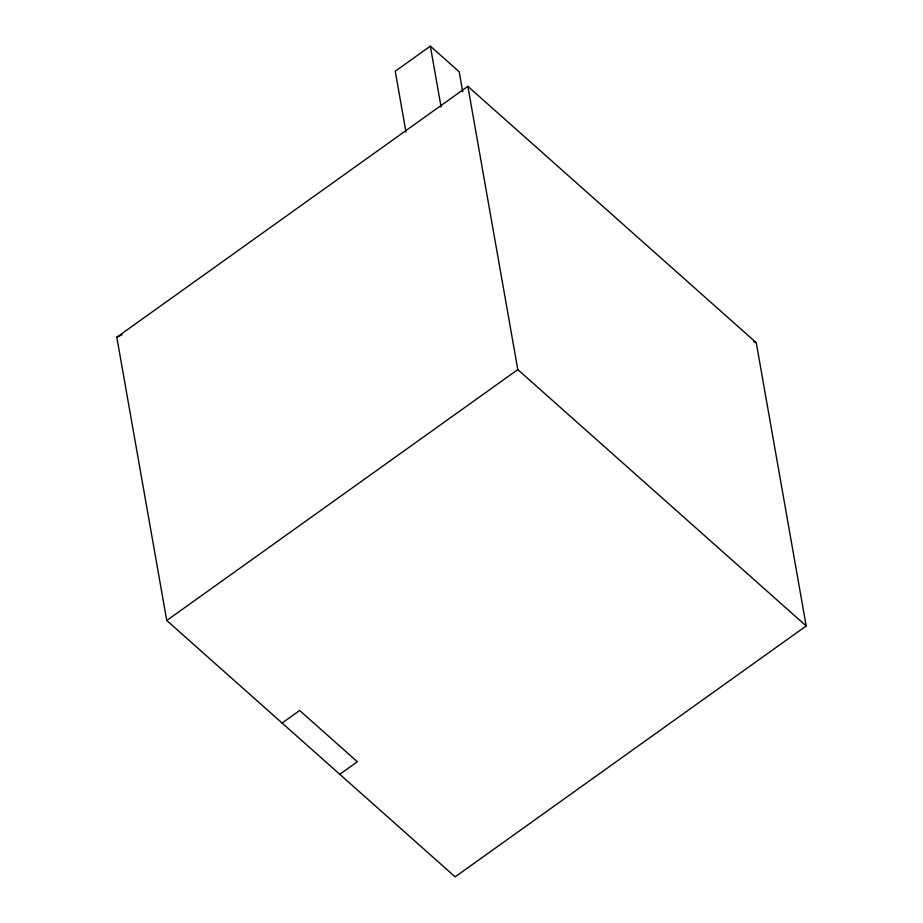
<?xml version="1.0" encoding="UTF-8"?>
<svg xmlns="http://www.w3.org/2000/svg" width="923" height="923" viewBox="0 0 923 923"><rect width="100%" height="100%" fill="white"/><g stroke="black" fill="none" stroke-linecap="round" stroke-linejoin="round"><path stroke-width="1.38" d="M462.688 91.619L459.192 71.786L430.349 46.15L395.252 71.244L405.982 132.139M116.806 337.23L467.857 86.335L756.249 342.687L806.194 625.956L455.143 876.85L166.751 620.498L116.806 337.23L122.021 334.772M166.751 620.498L517.803 369.604L467.857 86.335M282.103 723.044L299.663 710.491L357.339 761.763L339.779 774.305M753.595 341.579L756.249 342.687M517.803 369.604L806.194 625.956M430.349 46.15L441.09 107.056"/></g></svg>
